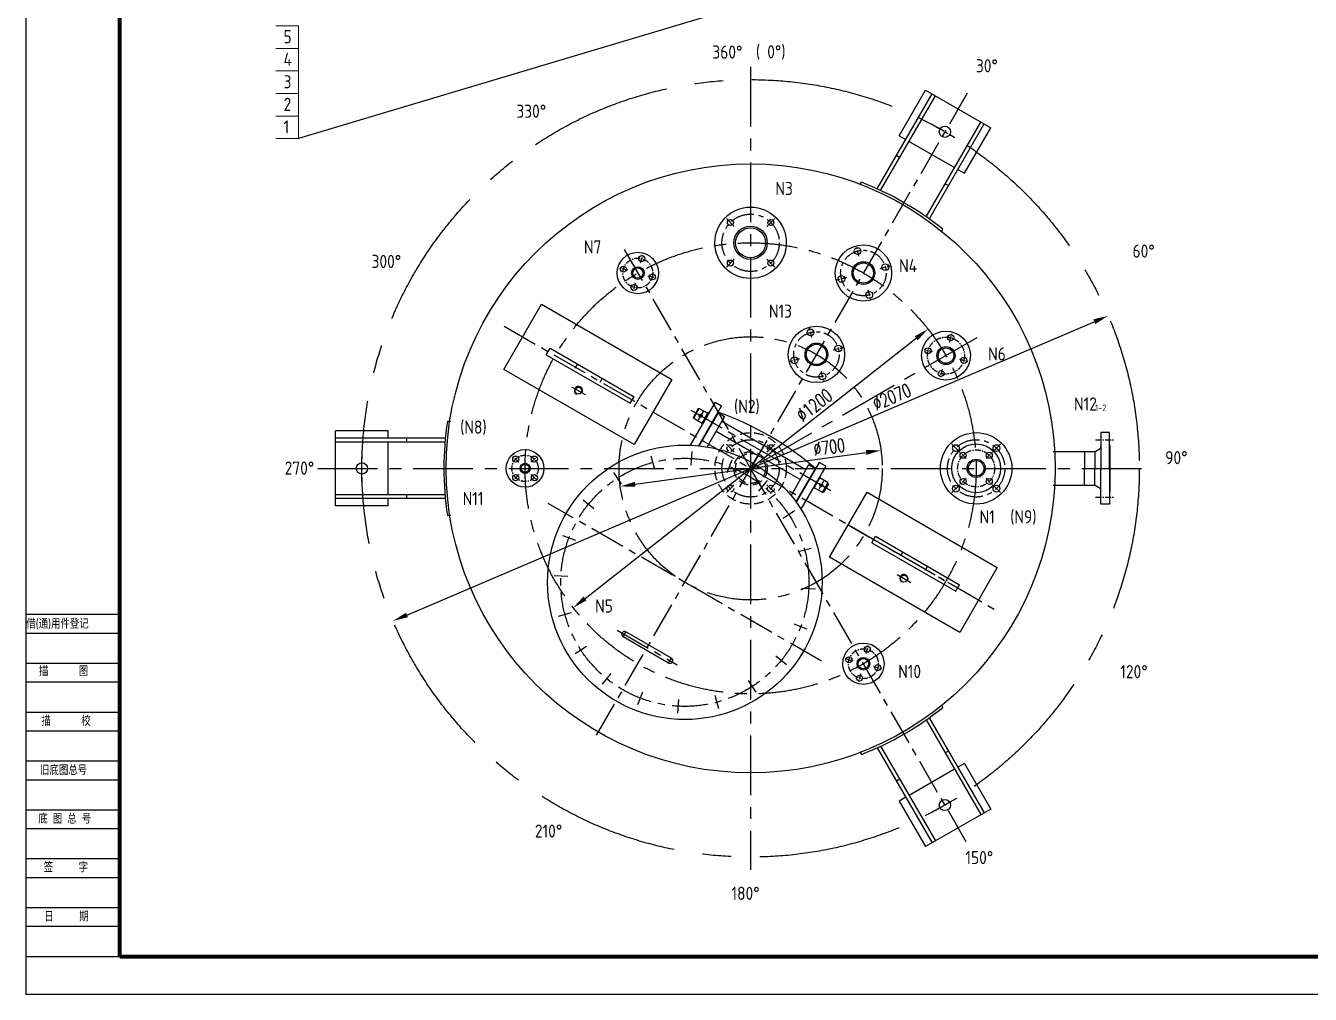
# Model space of a CAD drawing. Extents: x -7150 to 1260, y 1490 to 7430.
# Drawn here: x -7150 to -3733, y 1490 to 4066 of the extents above; entities that cross this region are included whole.
import ezdxf

# ---------------------------------------------------------------- set-up
doc = ezdxf.new("R2010")
doc.units = 0
doc.header["$MEASUREMENT"] = 0
doc.linetypes.add('CENTER', pattern=[50.8, 31.75, -6.35, 6.35, -6.35])
doc.linetypes.add('DASHED', pattern=[19.05, 12.7, -6.35])
doc.layers.get('0').update_dxf_attribs({"linetype": 'CONTINUOUS'})
doc.layers.get('DEFPOINTS').update_dxf_attribs({"linetype": 'CONTINUOUS'})
for name, color, linetype in [('LAYER1', 3, 'CONTINUOUS'), ('LAYER2', 1, 'CENTER'), ('LAYER3', 2, 'DASHED'), ('中线', 1, 'CENTER'), ('尺寸线', 6, 'CONTINUOUS'), ('文字', 6, 'CONTINUOUS'), ('细实线', 3, 'CONTINUOUS')]:
    doc.layers.add(name, color=color, linetype=linetype)
doc.styles.add('J_BigFont', font='gbenor.shx', dxfattribs={"bigfont": 'gbcbig.shx'})
doc.styles.add('尺寸-字母', font='romans.shx', dxfattribs={"width": 0.7})
doc.dimstyles.new('尺寸3-5', dxfattribs={"dimtxt": 3.5, "dimasz": 2.5, "dimexe": 1.25, "dimexo": 0.625, "dimgap": 1.5, "dimtad": 1, "dimdec": 0, "dimdsep": 46, "dimtxsty": '尺寸-字母', "dimcen": 2.5, "dimadec": 0, "dimazin": 0, "dimtfac": 1, "dimtdec": 4, "dimtmove": 0, "dimatfit": 3, "dimfxl": 0, "dimtolj": 1, "dimtzin": 0, "dimarcsym": 0})

# ---------------------------------------------------------------- blocks, each defined once
blk = doc.blocks.new('*D73')
at = {"layer": 'DEFPOINTS', "color": 0}
for p in [(-4270.4, 3294.3), (-6172.5, 2482.7)]:
    blk.add_point(p, dxfattribs=at)
at = {"layer": '尺寸线', "color": 0, "lineweight": -2}
blk.add_line((-6135.7, 2498.4), (-4307.2, 3278.6), dxfattribs=at)
at = {"layer": '尺寸线', "color": 0}
for points in [[(-4309.8, 3284.7), (-4304.5, 3272.4), (-4270.4, 3294.3)], [(-6138.3, 2504.6), (-6133.1, 2492.3), (-6172.5, 2482.7)]]:
    blk.add_solid(points, dxfattribs=at)
at = {"layer": '尺寸线', "color": 0, "lineweight": 20, "insert": (-4845.9, 3078.6), "char_height": 35, "attachment_point": 5, "rotation": 23.1052, "style": '尺寸-字母'}
blk.add_mtext('\\A1;%%c2070', dxfattribs=at)
blk = doc.blocks.new('*D74')
at = {"layer": 'DEFPOINTS', "color": 0}
for p in [(-4749.6, 3259.2), (-5693.2, 2517.8)]:
    blk.add_point(p, dxfattribs=at)
at = {"layer": '尺寸线', "color": 0, "lineweight": -2}
blk.add_line((-5661.8, 2542.6), (-4781.1, 3234.5), dxfattribs=at)
at = {"layer": '尺寸线', "color": 0}
for points in [[(-4785.2, 3239.7), (-4776.9, 3229.2), (-4749.6, 3259.2)], [(-5665.9, 2547.8), (-5657.7, 2537.3), (-5693.2, 2517.8)]]:
    blk.add_solid(points, dxfattribs=at)
at = {"layer": '尺寸线', "color": 0, "lineweight": 20, "insert": (-5052, 3056.6), "char_height": 35, "attachment_point": 5, "rotation": 38.1544, "style": '尺寸-字母'}
blk.add_mtext('\\A1;∅1200', dxfattribs=at)
blk = doc.blocks.new('*D75')
at = {"layer": 'DEFPOINTS', "color": 0}
for p in [(-4874.7, 2936.4), (-5568.1, 2840.6)]:
    blk.add_point(p, dxfattribs=at)
at = {"layer": '尺寸线', "color": 0, "lineweight": -2}
blk.add_line((-5528.5, 2846.1), (-4914.3, 2930.9), dxfattribs=at)
at = {"layer": '尺寸线', "color": 0}
for points in [[(-4915.2, 2937.5), (-4913.4, 2924.3), (-4874.7, 2936.4)], [(-5529.4, 2852.7), (-5527.6, 2839.5), (-5568.1, 2840.6)]]:
    blk.add_solid(points, dxfattribs=at)
at = {"layer": '尺寸线', "color": 0, "lineweight": 20, "insert": (-5012.4, 2945.1), "char_height": 35, "attachment_point": 5, "rotation": 7.863, "style": '尺寸-字母'}
blk.add_mtext('\\A1;∅700', dxfattribs=at)

msp = doc.modelspace()

# ---------------------------------------------------------------- linework, layer by layer
for p, q in [((-4884.668, 3631.781), (-4738.703, 3884.601)), ((-4875.547, 3627.58), (-4730.043, 3879.601)), ((-4826.023, 3773.357), (-4756.023, 3894.601)), ((-4756.023, 3894.601), (-4582.818, 3794.601)), ((-4754.303, 3557.58), (-4608.799, 3809.601)), ((-4746.104, 3551.781), (-4600.139, 3804.601)), ((-4652.818, 3673.357), (-4582.818, 3794.601)), ((-4826.023, 3773.357), (-4808.703, 3763.357)), ((-4800.043, 3758.357), (-4678.799, 3688.357)), ((-4833.39, 3720.597), (-4824.73, 3715.597)), ((-4670.139, 3683.357), (-4652.818, 3673.357)), ((-4930.538, 3642.333), (-4926.49, 3649.345)), ((-4703.487, 3645.597), (-4694.826, 3640.597)), ((-4714.031, 3517.333), (-4709.983, 3524.345)), ((-5877.639, 3151.906), (-5777.639, 3325.111)), ((-5777.639, 3325.111), (-5431.228, 3125.111)), ((-5764.998, 3190.796), (-5754.998, 3208.117)), ((-5764.998, 3190.796), (-5541.497, 3061.758)), ((-5754.998, 3208.117), (-5531.497, 3079.078)), ((-5531.228, 2951.906), (-5877.639, 3151.906)), ((-5431.228, 3125.111), (-5531.228, 2951.906)), ((-5541.497, 3061.758), (-5531.497, 3079.078)), ((-5316.145, 3064.441), (-5382.148, 2950.121)), ((-5360.626, 3047.398), (-5373.626, 3024.882)), ((-5372.894, 3022.15), (-5357.894, 3048.13)), ((-5360.626, 3047.398), (-5357.894, 3048.13)), ((-5298.825, 3054.441), (-5359.948, 2948.573)), ((-5357.894, 3048.13), (-5335.377, 3035.13)), ((-5316.145, 3064.441), (-5298.825, 3054.441)), ((-6019.693, 3013.509), (-6027.79, 3013.509)), ((-5372.894, 3022.15), (-5373.626, 3024.882)), ((-5372.894, 3022.15), (-5350.377, 3009.15)), ((-5307.959, 3036.621), (-5358.857, 2948.462)), ((-5342.877, 3022.14), (-5352.172, 3006.041)), ((-5342.877, 3022.14), (-5333.583, 3038.239)), ((-5290.638, 3026.621), (-5337.416, 2945.599)), ((-5333.583, 3038.239), (-5331.851, 3037.239)), ((-5308.825, 3037.121), (-5290.638, 3026.621)), ((-5298.138, 3013.63), (-5186.421, 2949.13)), ((-5298.138, 3013.63), (-5186.421, 2949.13)), ((-6325.421, 2788.509), (-6325.421, 2988.509)), ((-6185.421, 2988.509), (-6325.421, 2988.509)), ((-6185.421, 2968.509), (-6185.421, 2988.509)), ((-5352.172, 3006.041), (-5350.44, 3005.041)), ((-5313.138, 2987.65), (-5201.421, 2923.15)), ((-5313.138, 2987.65), (-5201.421, 2923.15)), ((-4289.421, 2983.509), (-4289.421, 2888.509)), ((-4267.021, 2983.509), (-4289.421, 2983.509)), ((-4267.021, 2955.759), (-4267.021, 2983.509)), ((-6033.49, 2968.509), (-6325.421, 2968.509)), ((-6034.413, 2958.509), (-6325.421, 2958.509)), ((-6185.421, 2818.509), (-6185.421, 2958.509)), ((-6136.046, 2958.509), (-6136.046, 2968.509)), ((-5074.704, 2884.63), (-5186.421, 2949.13)), ((-4304.802, 2933.628), (-4291.921, 2941.065)), ((-4267.021, 2888.509), (-4267.021, 2956.759)), ((-4267.021, 2952.009), (-4265.421, 2952.009)), ((-4265.421, 2888.509), (-4265.421, 2952.009)), ((-4265.421, 2947.559), (-4265.421, 2888.509)), ((-5486.576, 2921.862), (-5477.087, 2886.449)), ((-5378.191, 2933.253), (-5380.109, 2896.641)), ((-5271.59, 2910.595), (-5284.729, 2876.368)), ((-5089.704, 2858.65), (-5201.421, 2923.15)), ((-4416.647, 2932.959), (-4332.823, 2932.959)), ((-4332.823, 2932.959), (-4332.823, 2888.509)), ((-4332.823, 2932.959), (-4307.302, 2932.959)), ((-4306.008, 2933.129), (-4306.008, 2888.509)), ((-5586.136, 2877.535), (-5566.168, 2846.787)), ((-5067.204, 2897.621), (-5113.982, 2816.599)), ((-5049.883, 2887.621), (-5100.782, 2799.462)), ((-5039.017, 2904.441), (-5100.14, 2798.573)), ((-5021.697, 2894.441), (-5087.7, 2780.121)), ((-5049.017, 2887.121), (-5067.204, 2897.621)), ((-5021.697, 2894.441), (-5039.017, 2904.441)), ((-4332.823, 2844.059), (-4332.823, 2888.509)), ((-4306.008, 2843.888), (-4306.008, 2888.509)), ((-4289.421, 2793.509), (-4289.421, 2888.509)), ((-4267.021, 2888.509), (-4267.021, 2820.259)), ((-4265.421, 2829.459), (-4265.421, 2888.509)), ((-4265.421, 2888.509), (-4265.421, 2825.009)), ((-5177.209, 2856.104), (-5200.281, 2827.612)), ((-5044.964, 2850.14), (-5054.259, 2834.041)), ((-5029.948, 2824.15), (-5052.464, 2837.15)), ((-5044.964, 2850.14), (-5035.67, 2866.239)), ((-5014.948, 2850.13), (-5037.464, 2863.13)), ((-5035.67, 2866.239), (-5037.402, 2867.239)), ((-5029.948, 2824.15), (-5014.948, 2850.13)), ((-5014.216, 2847.398), (-5027.216, 2824.882)), ((-4416.647, 2844.059), (-4332.823, 2844.059)), ((-4332.823, 2844.059), (-4307.302, 2844.059)), ((-4304.802, 2843.389), (-4291.921, 2835.952)), ((-6034.413, 2818.509), (-6325.421, 2818.509)), ((-6033.49, 2808.509), (-6325.421, 2808.509)), ((-6185.421, 2788.509), (-6185.421, 2808.509)), ((-6136.046, 2808.509), (-6136.046, 2818.509)), ((-5667.125, 2804.612), (-5638.633, 2781.539)), ((-5054.259, 2834.041), (-5055.991, 2835.041)), ((-5029.948, 2824.15), (-5027.216, 2824.882)), ((-5011.613, 2651.906), (-4911.613, 2825.111)), ((-4911.613, 2825.111), (-4565.203, 2625.111)), ((-4267.021, 2825.009), (-4265.421, 2825.009)), ((-4267.021, 2821.259), (-4267.021, 2793.509)), ((-6185.421, 2788.509), (-6325.421, 2788.509)), ((-5104.286, 2775.114), (-5135.033, 2755.147)), ((-4267.021, 2793.509), (-4289.421, 2793.509)), ((-6019.693, 2763.509), (-6027.79, 2763.509)), ((-5721.616, 2710.23), (-5687.389, 2697.092)), ((-4898.973, 2690.796), (-4888.973, 2708.117)), ((-4888.973, 2708.117), (-4665.471, 2579.078)), ((-5059.959, 2675.554), (-5095.372, 2666.066)), ((-4898.973, 2690.796), (-4675.471, 2561.758)), ((-4665.203, 2451.906), (-5011.613, 2651.906)), ((-5744.275, 2603.63), (-5707.663, 2601.711)), ((-4565.203, 2625.111), (-4665.203, 2451.906)), ((-5048.567, 2567.169), (-5085.179, 2569.088)), ((-4675.471, 2561.758), (-4665.471, 2579.078)), ((-5732.883, 2495.245), (-5697.47, 2504.734)), ((-5071.226, 2460.569), (-5105.453, 2473.708)), ((-5439.549, 2370.699), (-5560.793, 2440.699)), ((-5432.049, 2383.69), (-5553.293, 2453.69)), ((-5688.556, 2395.685), (-5657.808, 2415.653)), ((-5125.717, 2366.188), (-5154.209, 2389.26)), ((-5615.633, 2314.696), (-5592.56, 2343.188)), ((-5206.706, 2293.265), (-5226.674, 2324.012)), ((-5521.252, 2260.205), (-5508.113, 2294.432)), ((-5414.651, 2237.546), (-5412.732, 2274.158)), ((-5306.266, 2248.938), (-5315.755, 2284.351)), ((-4714.031, 2259.684), (-4709.983, 2252.673)), ((-4714.031, 2259.684), (-4710.995, 2254.425)), ((-4746.104, 2225.236), (-4600.139, 1972.417)), ((-4754.303, 2219.437), (-4608.799, 1967.417)), ((-4930.538, 2134.684), (-4926.49, 2127.673)), ((-4884.668, 2145.236), (-4738.703, 1892.417)), ((-4875.547, 2149.437), (-4730.043, 1897.417)), ((-4694.826, 2136.42), (-4703.487, 2131.42)), ((-4678.799, 2088.66), (-4800.043, 2018.66)), ((-4652.818, 2103.66), (-4670.139, 2093.66)), ((-4652.818, 2103.66), (-4582.818, 1982.417)), ((-4824.73, 2061.42), (-4833.39, 2056.42)), ((-4808.703, 2013.66), (-4826.023, 2003.66)), ((-4826.023, 2003.66), (-4756.023, 1882.417)), ((-4582.818, 1982.417), (-4756.023, 1882.417))]:
    msp.add_line(p, q)
at = {"const_width": 10}
for points in [[(-6899.821, 7329.573), (-6899.821, 1589.573)], [(-6899.821, 1589.573), (1160.179, 1589.573)]]:
    msp.add_lwpolyline(points, dxfattribs=at)
for centre, radius in [((-4704.421, 3783.979), 15), ((-5221.421, 2888.509), 810), ((-5221.421, 3488.509), 95), ((-5275.338, 3542.426), 8), ((-5221.421, 3488.509), 44.45), ((-5221.421, 3488.509), 39.95), ((-5167.504, 3542.426), 8), ((-5521.421, 3408.124), 55), ((-5511.133, 3446.519), 8), ((-4921.421, 3408.124), 75), ((-4937.079, 3466.562), 9), ((-5559.816, 3418.412), 8), ((-5521.421, 3408.124), 16.85), ((-5521.421, 3408.124), 13.65), ((-5275.338, 3434.592), 8), ((-5167.504, 3434.592), 8), ((-4921.421, 3408.124), 30.15), ((-4921.421, 3408.124), 26.95), ((-4862.982, 3423.782), 9), ((-5483.025, 3397.836), 8), ((-4979.859, 3392.465), 9), ((-5531.709, 3369.728), 8), ((-4905.762, 3349.685), 9), ((-5046.421, 3191.618), 75), ((-5062.079, 3250.056), 9), ((-4701.806, 3188.509), 65), ((-5046.421, 3191.618), 30.15), ((-5046.421, 3191.618), 26.95), ((-4987.982, 3207.276), 9), ((-4701.806, 3188.509), 24.15), ((-4689.059, 3236.08), 8), ((-5104.859, 3175.959), 9), ((-4749.377, 3201.255), 8), ((-4701.806, 3188.509), 20.55), ((-4654.234, 3175.762), 8), ((-4714.552, 3140.937), 8), ((-5030.762, 3133.179), 9), ((-5679.434, 3095.207), 9), ((-5354.136, 3028.64), 4), ((-4621.421, 2888.509), 95), ((-5396.421, 2585.4), 365), ((-4621.421, 2888.509), 65), ((-4675.338, 2942.426), 9), ((-4567.504, 2942.426), 9), ((-5821.421, 2888.509), 50), ((-5846.17, 2913.257), 8), ((-5796.672, 2913.257), 8), ((-4656.246, 2923.334), 8), ((-4621.421, 2888.509), 24.15), ((-4621.421, 2888.509), 20.55), ((-4586.596, 2923.334), 8), ((-6255.421, 2888.509), 15), ((-5846.17, 2863.76), 8), ((-5821.421, 2888.509), 13.45), ((-5821.421, 2888.509), 10.55), ((-5796.672, 2863.76), 8), ((-5033.706, 2843.64), 4), ((-4675.338, 2834.592), 9), ((-4656.246, 2853.684), 8), ((-4586.596, 2853.684), 8), ((-4567.504, 2834.592), 9), ((-4813.408, 2595.207), 9), ((-4921.421, 2368.893), 55), ((-4911.133, 2407.289), 8), ((-4959.816, 2379.181), 8), ((-4921.421, 2368.893), 16.85), ((-4921.421, 2368.893), 13.65), ((-4883.025, 2358.605), 8), ((-4931.709, 2330.498), 8), ((-4704.421, 1993.038), 15)]:
    msp.add_circle(centre, radius)
for centre, radius, start, end in [((-5221.421, 2888.509), 816, 51.188379, 68.811621), ((-5221.421, 2888.509), 816, 171.188379, 188.811621), ((-5571.421, 2282.291), 800, 49.193077, 70.806923), ((-4294.421, 2945.395), 5, 300, 0), ((-4307.302, 2937.959), 5, 270, 300), ((-4307.302, 2839.059), 5, 60, 90), ((-4294.421, 2831.622), 5, 360, 60), ((-5557.043, 2447.195), 7.5, 60, 240), ((-5435.799, 2377.195), 7.5, 240, 60), ((-5221.421, 2888.509), 816, 291.188379, 308.811621)]:
    msp.add_arc(centre, radius, start, end)
at = {"layer": 'LAYER1'}
for p, q in [((-7149.821, 7429.573), (-7149.821, 1489.573)), ((-4665.921, 4291.667), (-6424.321, 3765.521)), ((-6899.821, 2499.573), (-7149.821, 2499.573)), ((-6899.821, 2449.573), (-7149.821, 2449.573)), ((-6899.821, 2369.573), (-7149.821, 2369.573)), ((-6899.821, 2319.573), (-7149.821, 2319.573)), ((-6899.821, 2239.573), (-7149.821, 2239.573)), ((-6899.821, 2189.573), (-7149.821, 2189.573)), ((-6899.821, 2109.573), (-7149.821, 2109.573)), ((-6899.821, 2059.573), (-7149.821, 2059.573)), ((-6899.821, 1979.573), (-7149.821, 1979.573)), ((-6899.821, 1929.573), (-7149.821, 1929.573)), ((-6899.821, 1849.573), (-7149.821, 1849.573)), ((-6899.821, 1799.573), (-7149.821, 1799.573)), ((-6899.821, 1719.573), (-7149.821, 1719.573)), ((-6899.821, 1669.573), (-7149.821, 1669.573)), ((-6899.821, 1589.573), (-7149.821, 1589.573)), ((-7149.821, 1489.573), (1260.179, 1489.573))]:
    msp.add_line(p, q, dxfattribs=at)
for centre in [(-5679.434, 3095.207), (-4813.408, 2595.207)]:
    msp.add_arc(centre, 11, 330, 240, dxfattribs=at)
at = {"layer": 'LAYER2', "ltscale": 5}
for p, q in [((-5221.421, 3956.185), (-5221.421, 1820.832)), ((-4619.925, 3235.782), (-5221.421, 2888.509)), ((-6372.734, 2888.509), (-4153.744, 2888.509))]:
    msp.add_line(p, q, dxfattribs=at)
at = {"layer": 'LAYER2', "ltscale": 3}
for p, q in [((-4645.085, 3886.751), (-5221.421, 2888.509)), ((-5557.421, 3470.478), (-5221.421, 2888.509)), ((-5876.818, 3266.903), (-4559.834, 2506.542)), ((-5380.073, 3043.615), (-5193.921, 2936.14)), ((-5347.636, 3039.898), (-5360.636, 3017.382)), ((-5631.018, 2179.066), (-5186.75, 2948.561)), ((-5007.769, 2828.665), (-5193.921, 2936.14)), ((-4647.666, 1894.737), (-5221.421, 2888.509)), ((-5027.206, 2854.898), (-5040.206, 2832.382)), ((-5033.26, 2375.729), (-5759.582, 2795.071)), ((-5576.279, 2458.301), (-5416.562, 2366.088))]:
    msp.add_line(p, q, dxfattribs=at)
at = {"layer": 'LAYER2'}
for p, q in [((-5285.847, 3552.934), (-5264.829, 3531.917)), ((-5156.995, 3552.934), (-5178.013, 3531.917)), ((-5285.847, 3424.083), (-5264.829, 3445.101)), ((-5156.995, 3424.083), (-5178.013, 3445.101)), ((-4685.847, 2952.934), (-4664.829, 2931.917)), ((-4556.995, 2952.934), (-4578.013, 2931.917)), ((-4685.847, 2824.083), (-4664.829, 2845.101)), ((-4556.995, 2824.083), (-4578.013, 2845.101)), ((-5560.793, 2440.699), (-5553.293, 2453.69)), ((-5439.549, 2370.699), (-5432.049, 2383.69))]:
    msp.add_line(p, q, dxfattribs=at)
at = {"layer": 'LAYER2', "ltscale": 0.5}
for p, q in [((-5514.218, 3435.007), (-5508.048, 3458.032)), ((-4933.418, 3452.897), (-4940.741, 3480.228)), ((-5548.304, 3415.327), (-5571.329, 3421.497)), ((-4876.648, 3420.121), (-4849.317, 3427.444)), ((-5494.538, 3400.921), (-5471.513, 3394.751)), ((-4966.194, 3396.127), (-4993.525, 3388.804)), ((-5528.624, 3381.241), (-5534.794, 3358.216)), ((-4909.424, 3363.351), (-4902.101, 3336.02)), ((-5058.418, 3236.39), (-5065.741, 3263.722)), ((-4692.144, 3224.568), (-4685.974, 3247.593)), ((-5091.194, 3179.621), (-5118.525, 3172.297)), ((-5001.648, 3203.614), (-4974.317, 3210.938)), ((-4737.865, 3198.171), (-4760.89, 3204.34)), ((-4665.746, 3178.847), (-4642.721, 3172.677)), ((-5034.424, 3146.845), (-5027.101, 3119.513)), ((-4711.468, 3152.449), (-4717.637, 3129.424)), ((-4303.857, 2964.759), (-4253.752, 2964.759)), ((-5837.684, 2904.772), (-5854.655, 2921.743)), ((-5805.157, 2904.772), (-5788.187, 2921.743)), ((-4647.818, 2914.906), (-4664.674, 2931.762)), ((-4595.024, 2914.906), (-4578.168, 2931.762)), ((-5837.684, 2872.245), (-5854.655, 2855.275)), ((-5805.157, 2872.245), (-5788.187, 2855.275)), ((-4647.818, 2862.112), (-4664.674, 2845.256)), ((-4595.024, 2862.112), (-4578.168, 2845.256)), ((-4303.857, 2812.259), (-4253.752, 2812.259)), ((-4914.218, 2395.776), (-4908.048, 2418.802)), ((-4948.304, 2376.097), (-4971.329, 2382.266)), ((-4894.538, 2361.69), (-4871.513, 2355.521)), ((-4928.624, 2342.011), (-4934.794, 2318.985))]:
    msp.add_line(p, q, dxfattribs=at)
at = {"layer": 'LAYER2', "ltscale": 2}
for p, q in [((-5697.724, 3105.767), (-5661.143, 3084.648)), ((-5285.847, 2952.934), (-5264.829, 2931.917)), ((-5156.995, 2952.934), (-5178.013, 2931.917)), ((-5285.847, 2824.083), (-5264.829, 2845.101)), ((-5156.995, 2824.083), (-5178.013, 2845.101)), ((-4961.613, 2738.509), (-4615.203, 2538.509)), ((-4831.698, 2605.767), (-4795.118, 2584.648))]:
    msp.add_line(p, q, dxfattribs=at)
at = {"layer": 'LAYER2', "ltscale": 12}
msp.add_circle((-5221.421, 2888.509), 1034, dxfattribs=at)
at = {"layer": 'LAYER2', "ltscale": 2}
for centre in [(-5221.421, 3488.509), (-5221.421, 2888.509), (-4621.421, 2888.509)]:
    msp.add_circle(centre, 76.25, dxfattribs=at)
at = {"layer": 'LAYER2', "ltscale": 5}
for radius in [600, 350]:
    msp.add_circle((-5221.421, 2888.509), radius, dxfattribs=at)
at = {"layer": 'LAYER2', "ltscale": 1.5}
for centre in [(-4921.421, 3408.124), (-5046.421, 3191.618)]:
    msp.add_circle(centre, 60.5, dxfattribs=at)
at = {"layer": 'LAYER2', "ltscale": 0.5}
for centre, radius in [((-5521.421, 3408.124), 39.75), ((-4701.806, 3188.509), 49.25), ((-5821.421, 2888.509), 35), ((-4621.421, 2888.509), 49.25), ((-4921.421, 2368.893), 39.75)]:
    msp.add_circle(centre, radius, dxfattribs=at)
at = {"layer": 'LAYER2', "ltscale": 3}
msp.add_circle((-5396.421, 2585.4), 330, dxfattribs=at)
at = {"layer": 'LAYER3'}
for p, q in [((-5682.343, 3166.169), (-5692.343, 3148.848)), ((-5616.525, 3128.169), (-5626.525, 3110.848)), ((-4816.317, 2666.169), (-4826.317, 2648.848)), ((-4750.499, 2628.169), (-4760.499, 2610.848))]:
    msp.add_line(p, q, dxfattribs=at)
at = {"layer": 'LAYER3', "ltscale": 2}
for radius in [95, 44.45, 39.95]:
    msp.add_circle((-5221.421, 2888.509), radius, dxfattribs=at)
at = {"layer": 'LAYER3'}
for centre in [(-5275.338, 2942.426), (-5167.504, 2942.426), (-5275.338, 2834.592), (-5167.504, 2834.592)]:
    msp.add_circle(centre, 9, dxfattribs=at)
at = {"layer": '中线'}
for p, q in [((-4735.165, 3801.729), (-4678.122, 3768.795)), ((-6255.421, 2853.008), (-6255.421, 2918.876)), ((-4673.676, 2010.789), (-4730.72, 1977.855))]:
    msp.add_line(p, q, dxfattribs=at)
at = {"layer": '细实线', "lineweight": 20}
for p, q in [((-6424.321, 4065.521), (-6484.259, 4065.521)), ((-6424.321, 4065.521), (-6424.321, 3765.521)), ((-6424.321, 4005.521), (-6484.259, 4005.521)), ((-6424.321, 3945.521), (-6484.259, 3945.521)), ((-6424.321, 3885.521), (-6484.259, 3885.521)), ((-6424.321, 3825.521), (-6484.259, 3825.521)), ((-6424.321, 3765.521), (-6484.259, 3765.521))]:
    msp.add_line(p, q, dxfattribs=at)

# ---------------------------------------------------------------- texts
at = {"layer": 'LAYER1', "style": 'J_BigFont'}
for s, p in [('借(通)用件登记', (-7148.224, 2462.314)), ('描      图', (-7114.686, 2335.983)), ('描      校', (-7108.298, 2203.579)), ('旧底图总号', (-7111.492, 2072.771)), ('底 图 总 号', (-7116.283, 1943.558)), ('签     字', (-7101.91, 1814.345)), ('日     期', (-7100.313, 1683.537))]:
    msp.add_text(s, height=25, dxfattribs=at).set_placement(p)
at = {"layer": '文字', "lineweight": 20, "ltscale": 0.6, "char_height": 35, "attachment_point": 1, "style": 'J_BigFont'}
for s, insert in [('5', (-6463.854, 4054.227)), ('4', (-6463.854, 3994.227)), ('3', (-6463.854, 3934.227)), ('2', (-6463.854, 3874.227)), ('1', (-6463.854, 3814.227))]:
    msp.add_mtext(s, dxfattribs=dict(at, insert=insert))
at = {"layer": '文字', "lineweight": 20, "width": 299, "attachment_point": 1, "style": 'J_BigFont'}
for s, insert, char_height in [('360°', (-5323.248, 4013.235), 35), ('( 0°)', (-5207.292, 4014.12), 35), ('30°', (-4622.095, 3976.862), 35), ('330°', (-5844.646, 3856.032), 35), ('N3', (-5155.735, 3650.497), 35), ('N7', (-5665.059, 3494.838), 35), ('300°', (-6229.744, 3456.411), 35), ('60°', (-4205.515, 3483.977), 35), ('N4', (-4826.5, 3445.14), 35), ('N13', (-5172.895, 3324.126), 35), ('N6', (-4589.666, 3210.565), 35), ('N12', (-4361.188, 3077.256), 35), ('(N2)', (-5265.579, 3070.92), 35), ('1-2', (-4305.188, 3058.157), 17.5), ('(N8)', (-5994.094, 3015.656), 35), ('270°', (-6460.908, 2906.644), 35), ('90°', (-4118.523, 2934.429), 35), ('N11', (-5987.503, 2825.82), 35), ('N1', (-4612.432, 2777.169), 35), ('(N9)', (-4530.861, 2777.169), 35), ('N5', (-5635.033, 2539.846), 35), ('N10', (-4828.942, 2365.75), 35), ('120°', (-4238.01, 2365.148), 35), ('210°', (-5795.291, 1941.261), 35), ('150°', (-4650.142, 1870.772), 35), ('180°', (-5272.386, 1775.673), 35)]:
    msp.add_mtext(s, dxfattribs=dict(at, insert=insert, char_height=char_height))

# ---------------------------------------------------------------- dimensions: what is measured, and where the dimension line sits
at = {"layer": '尺寸线', "lineweight": 20}
dim = msp.add_diameter_dim_2p(p1=(-6172.48, 2482.746), p2=(-4270.362, 3294.271), text='%%c2070', dimstyle='尺寸3-5', override={"dimtxt": 35, "dimasz": 40, "dimexe": 13, "dimexo": 20, "dimgap": 10, "dimzin": 0, "dimtfac": 5, "dimatfit": 1}, dxfattribs=at)
dim.commit()
dim.dimension.update_dxf_attribs({"geometry": '*D73', "text_midpoint": (-4835.084, 3053.337), "dimtype": 163})
for p1, p2, picture, middle in [((-5693.23, 2517.839), (-4749.612, 3259.178), '*D74', (-5034.998, 3034.969)), ((-5568.13, 2840.627), (-4874.712, 2936.39), '*D75', (-5008.607, 2917.899))]:
    dim = msp.add_diameter_dim_2p(p1=p1, p2=p2, dimstyle='尺寸3-5', override={"dimtxt": 35, "dimasz": 40, "dimexe": 13, "dimexo": 20, "dimgap": 10, "dimzin": 0, "dimtfac": 5, "dimatfit": 1}, dxfattribs=at)
    dim.commit()
    dim.dimension.update_dxf_attribs({"geometry": picture, "text_midpoint": middle, "dimtype": 163})

doc.saveas('drawing.dxf')
